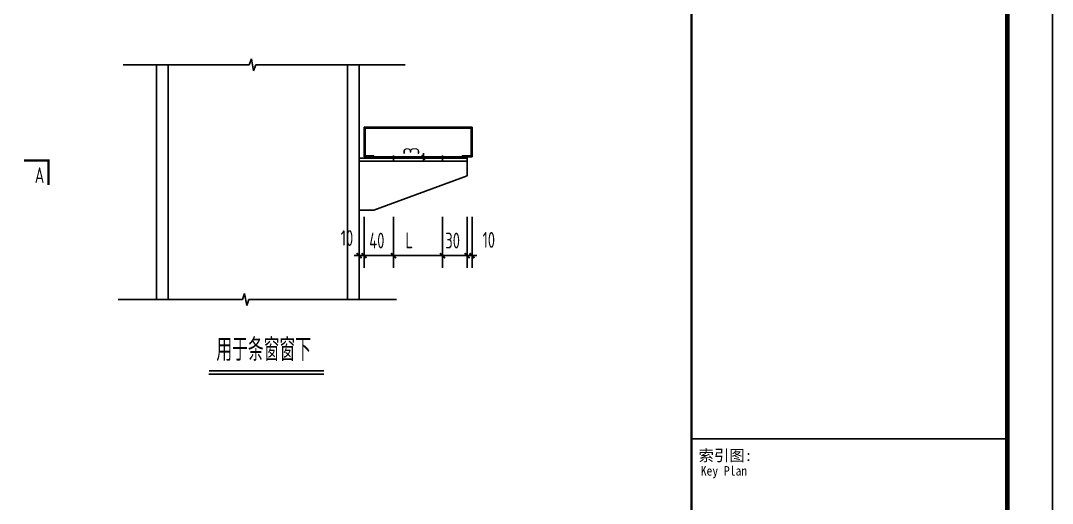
# Model space of a CAD drawing. Extents: x 899043 to 2598688, y -137197 to 211789.
# Drawn here: x 1969120 to 2003434, y 50589 to 66633 of the extents above; entities that cross this region are included whole.
import ezdxf

# ---------------------------------------------------------------- set-up
doc = ezdxf.new("R2010")
doc.units = 0
doc.header["$LTSCALE"] = 1500
doc.header["$MEASUREMENT"] = 0
for name, color, linetype in [('00-tk', 151, 'Continuous'), ('AXIS', 3, 'Continuous'), ('DIM', 3, 'Continuous'), ('PUB_DIM', 3, 'Continuous'), ('PUB_TEXT', 7, 'Continuous'), ('PUB_TITLE', 4, 'Continuous'), ('TECU', 1, 'Continuous')]:
    doc.layers.add(name, color=color, linetype=linetype)
doc.layers.add('钢板标注', color=9, linetype='Continuous', lineweight=18)
doc.styles.add('DS6HT', font='simhei.ttf', dxfattribs={"width": 0.8})
doc.styles.add('TSSD_Dimension', font='Tssdeng.shx', dxfattribs={"width": 0.7, "bigfont": 'hztxt.shx'})

# ---------------------------------------------------------------- blocks, each defined once
blk = doc.blocks.new('_DIMX')
blk.add_line((-150, 0), (150, 0))
at = {"const_width": 50}
blk.add_lwpolyline([(-70, -70), (70, 70)], dxfattribs=at)
blk = doc.blocks.new('A$C16496DF1')
at = {"layer": '00-tk'}
for p, q in [((178350, 126150), (178350, 0)), ((166350, 124650), (166350, 1500)), ((176850, 124650), (176850, 1500)), ((166350, 48750), (176850, 48750))]:
    blk.add_line(p, q, dxfattribs=at)
at = {"layer": '00-tk', "const_width": 150}
blk.add_lwpolyline([(3750, 124650), (176850, 124650), (176850, 1500), (3750, 1500)], close=True, dxfattribs=at)
at = {"layer": '00-tk', "const_width": 75}
blk.add_lwpolyline([(166350, 1500), (166350, 124650)], dxfattribs=at)
at = {"layer": '00-tk', "style": 'DS6HT'}
blk.add_text('索引图:', height=375, dxfattribs=at).set_placement((166581, 48008))
at = {"layer": '00-tk', "style": 'DS6HT', "width": 0.9}
blk.add_text('Key Plan', height=315, dxfattribs=at).set_placement((166655, 47527))

msp = doc.modelspace()

# ---------------------------------------------------------------- linework, layer by layer
at = {"color": 7, "linetype": 'ByBlock'}
for p, q in [((1973635.4, 65133.2), (1973635.4, 57355.8)), ((1974027, 65133.2), (1974027, 57355.8)), ((1979988, 65133.2), (1979988, 57355.8)), ((1980379.6, 65133.2), (1980379.6, 57355.8)), ((1980542.7, 63089.8), (1980542.7, 62110.8)), ((1980575.3, 63057.2), (1980575.3, 62143.5)), ((1980575.3, 63057.2), (1984099.5, 63057.2)), ((1984099.5, 63057.2), (1984099.5, 62143.5)), ((1984132.2, 63089.8), (1984132.2, 62110.8)), ((1980542.7, 62110.8), (1980869, 62110.8)), ((1980575.3, 62143.5), (1980869, 62143.5)), ((1980575.3, 62110.8), (1984099.5, 62110.8)), ((1980869, 62110.8), (1980869, 62143.5)), ((1981521.7, 61949), (1981521.7, 62151.2)), ((1983153.2, 61949), (1983153.2, 62155.8)), ((1984099.5, 62143.5), (1983805.9, 62143.5)), ((1983805.9, 62110.8), (1983805.9, 62143.5)), ((1984132.2, 62110.8), (1983805.9, 62110.8)), ((1983969, 62064.4), (1980379.6, 62064.4)), ((1980379.6, 61966.5), (1983969, 61966.5)), ((1983969, 61477), (1983969, 62064.4)), ((1983969, 61477), (1980869, 60334.9)), ((1980869, 60334.9), (1980379.6, 60334.9))]:
    msp.add_line(p, q, dxfattribs=at)
at = {"linetype": 'ByBlock'}
for p, q in [((1980542.7, 63089.8), (1984132.2, 63089.8)), ((1980705.9, 62110.8), (1980705.9, 62064.4)), ((1983969, 62110.8), (1983969, 62064.4))]:
    msp.add_line(p, q, dxfattribs=at)
at = {"layer": '00-tk'}
msp.add_line((1991433.5, 128635.4), (1991433.5, 5485.4), dxfattribs=at)
at = {"layer": '00-tk', "const_width": 75}
msp.add_lwpolyline([(1991433.5, 5485.4), (1991433.5, 128635.4)], dxfattribs=at)
at = {"layer": 'AXIS', "linetype": 'ByBlock'}
for p, q in [((1982473.3, 62110.8), (1982922.5, 62110.8)), ((1982514.6, 62111.7), (1982514.6, 62112.5)), ((1982514.6, 62110.8), (1982514.6, 62064.4)), ((1982473.3, 62064.4), (1982922.5, 62064.4)), ((1982514.6, 62063.5), (1982514.6, 62062.7)), ((1980379.6, 60114.6), (1980379.6, 58414.2)), ((1980542.7, 58414.2), (1980542.7, 60114.6)), ((1981521.7, 58414.2), (1981521.7, 60114.6)), ((1983153.2, 58414.2), (1983153.2, 60114.6)), ((1983969, 60114.6), (1983969, 58414.2)), ((1984132.2, 60114.6), (1984132.2, 58414.2)), ((1980216.4, 58822.1), (1984295.3, 58822.1))]:
    msp.add_line(p, q, dxfattribs=at)
at = {"layer": 'AXIS', "linetype": 'ByBlock', "const_width": 65.3}
for points in [[(1980461.1, 58740.5), (1980298, 58903.7)], [(1980461.1, 58903.7), (1980624.3, 58740.5)], [(1980624.3, 58740.5), (1980461.1, 58903.7)], [(1981603.2, 58740.5), (1981440.1, 58903.7)], [(1981603.2, 58740.5), (1981440.1, 58903.7)], [(1983071.7, 58903.7), (1983234.8, 58740.5)], [(1983071.7, 58903.7), (1983234.8, 58740.5)], [(1984050.6, 58740.5), (1983887.4, 58903.7)], [(1983887.4, 58903.7), (1984050.6, 58740.5)], [(1984213.8, 58740.5), (1984050.6, 58903.7)]]:
    msp.add_lwpolyline(points, dxfattribs=at)
at = {"layer": 'DIM', "linetype": 'ByBlock'}
msp.add_line((1975383.4, 54879.4), (1979207.1, 54879.4), dxfattribs=at)
at = {"layer": 'DIM', "linetype": 'ByBlock', "const_width": 54}
msp.add_lwpolyline([(1975383.4, 54992.7), (1979207.1, 54992.7)], dxfattribs=at)
at = {"layer": 'PUB_DIM', "linetype": 'ByBlock'}
for p, q in [((1976724.7, 65163.8), (1976797.5, 65363.7)), ((1976797.5, 65363.7), (1976868, 64964)), ((1972529, 65163.8), (1976724.7, 65163.8)), ((1976868, 64964), (1976938.9, 65163.8)), ((1976938.9, 65163.8), (1981911.9, 65163.8)), ((1972362.2, 57366.4), (1976495.1, 57366.4)), ((1976495.1, 57366.4), (1976567.9, 57566.2)), ((1976567.9, 57566.2), (1976638.3, 57166.5)), ((1976638.3, 57166.5), (1976709.3, 57366.4)), ((1976709.3, 57366.4), (1981619.5, 57366.4))]:
    msp.add_line(p, q, dxfattribs=at)
at = {"layer": 'TECU', "linetype": 'ByBlock', "const_width": 81.6, "elevation": 0}
msp.add_lwpolyline([(1969233.4, 61984.8), (1970049.1, 61984.8), (1970049.1, 61169.1)], dxfattribs=at)

# ---------------------------------------------------------------- block references
at = {"layer": 'AXIS', "linetype": 'ByBlock', "xscale": 0.8157878421479836, "yscale": 0.8157878421479836, "zscale": 0.8157878421261557}
for p, rotation in [((1982514.6, 62110.8), 270), ((1982514.6, 62064.4), 90)]:
    msp.add_blockref('_DIMX', p, dxfattribs=dict(at, rotation=rotation))
at = {"layer": '钢板标注', "color": 2, "linetype": 'ByBlock'}
msp.add_blockref('A$C16496DF1', (1825083.5, 3985.4), dxfattribs=at)

# ---------------------------------------------------------------- texts
at = {"linetype": 'ByBlock', "style": 'TSSD_Dimension', "width": 0.7}
msp.add_text('A', height=524.9, dxfattribs=at).set_placement((1969591, 61235, 0))
at = {"layer": 'PUB_TEXT', "color": 7, "style": 'TSSD_Dimension', "width": 0.7}
msp.add_text('用于条窗窗下', height=749.81, dxfattribs=at).set_placement((1975629.2, 55321.6))
at = {"layer": 'PUB_TITLE', "color": 7, "linetype": 'ByBlock', "style": 'TSSD_Dimension', "width": 0.7}
msp.add_text('3', height=524.9, rotation=90, dxfattribs=at).set_placement((1982376.2, 62177.4))
for s, height, p in [('10', 524.87, (1979766.3, 59145.3)), ('40', 524.87, (1980715.2, 59061.9)), ('L', 524.9, (1981917.9, 59068.8)), ('30', 524.87, (1983244.1, 59061.9)), ('10', 524.87, (1984481.6, 59082.8))]:
    msp.add_text(s, height=height, dxfattribs=at).set_placement(p)

doc.saveas('drawing.dxf')
